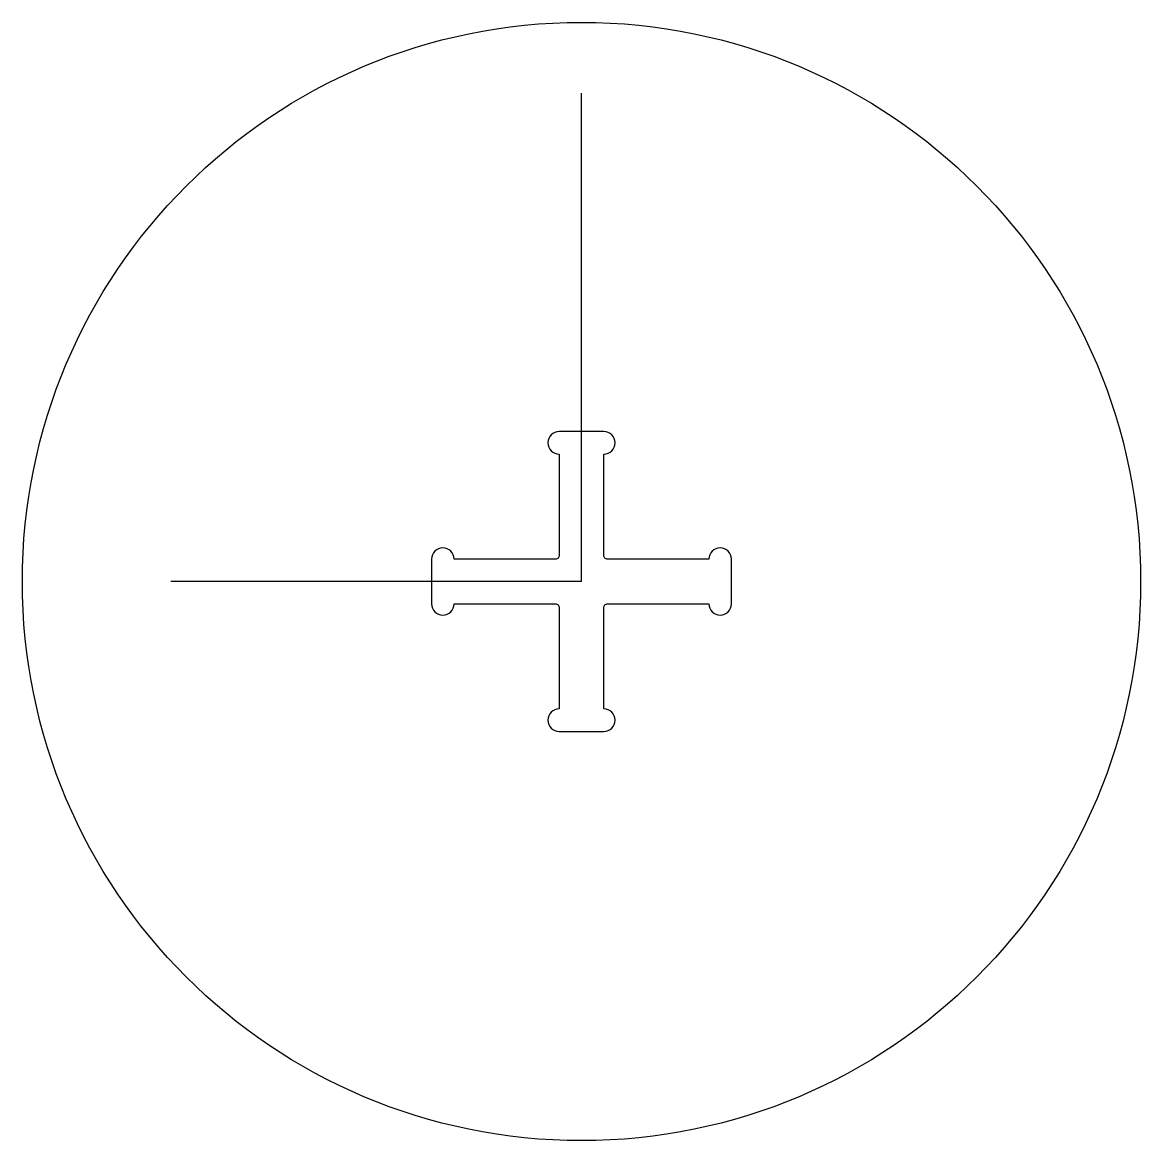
# Model space of a CAD drawing. Header units: millimetres. Extents: x -150 to 150, y -150 to 150.
import ezdxf

# ---------------------------------------------------------------- set-up
doc = ezdxf.new("R2010")
doc.units = ezdxf.units.MM
doc.layers.get('0').update_dxf_attribs({"linetype": 'CONTINUOUS'})

msp = doc.modelspace()

# ---------------------------------------------------------------- linework, layer by layer
for q in [(0, 131.04), (-110.13, 0)]:
    msp.add_line((0, 0), q)
msp.add_lwpolyline([(6, 40.2), (-6, 40.2, 1), (-6, 34.2), (-6, 7, -0.414214), (-7, 6), (-34.2, 6, 1), (-40.2, 6), (-40.2, -6, 1), (-34.2, -6), (-7, -6, -0.414214), (-6, -7), (-6, -34.2, 1), (-6, -40.2), (6, -40.2, 1), (6, -34.2), (6, -7, -0.414214), (7, -6), (34.2, -6, 1), (40.2, -6), (40.2, 6, 1), (34.2, 6), (7, 6, -0.414214), (6, 7), (6, 34.2, 1)], format="xyb", close=True)
msp.add_circle((0, 0), 150)

doc.saveas('drawing.dxf')
